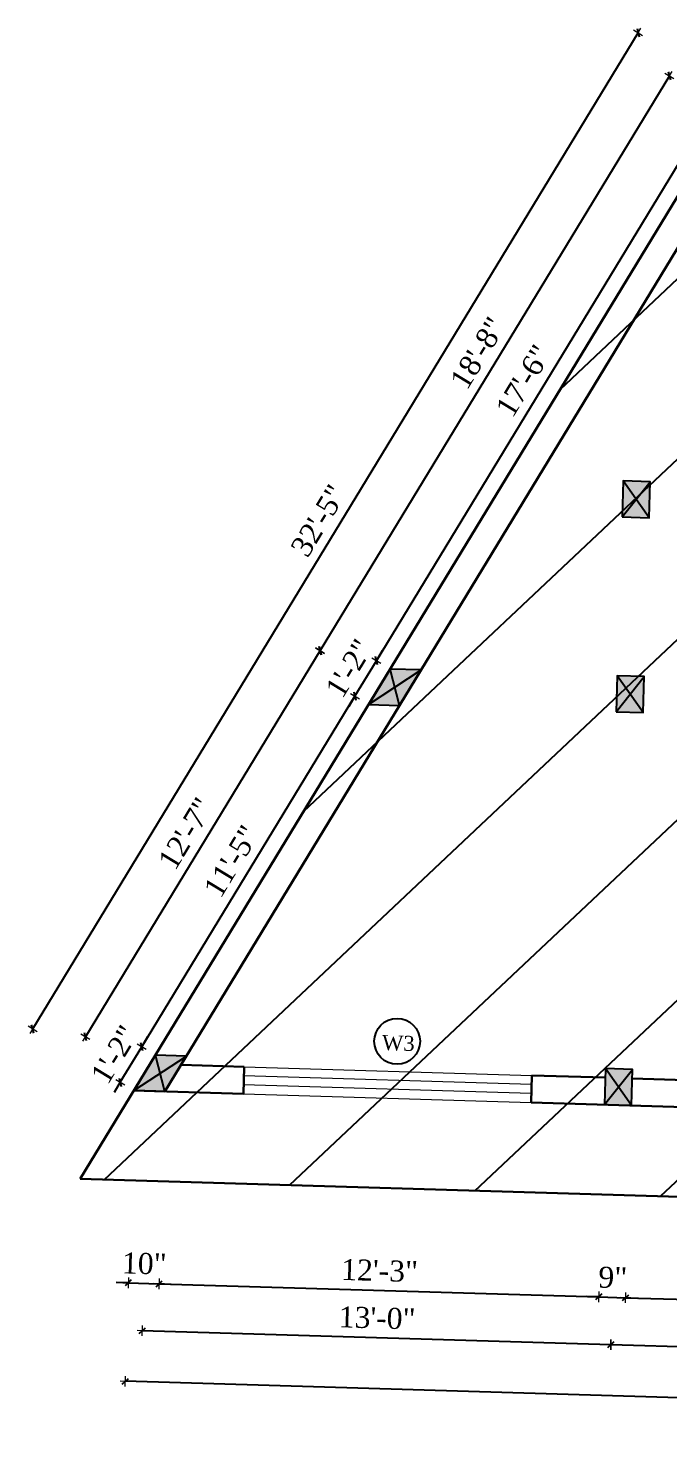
# Model space of a CAD drawing. Header units: inches. Extents: x 4069 to 291496, y -47643 to 12535.
# Drawn here: x 120835 to 121048.7, y -23395.3 to -22925.4 of the extents above; entities that cross this region are included whole.
import ezdxf

# ---------------------------------------------------------------- set-up
doc = ezdxf.new("R2010")
doc.units = ezdxf.units.IN
doc.header["$LTSCALE"] = 5
doc.header["$MEASUREMENT"] = 0
for name, color, linetype, lineweight in [('A-WALL', 7, 'Continuous', 9), ('Dimension', 7, 'Continuous', 18), ('Dw', 2, 'Continuous', 18)]:
    doc.layers.add(name, color=color, linetype=linetype, lineweight=lineweight)
doc.layers.add('dim line', color=7, linetype='Continuous', lineweight=15, true_color=0xfab2b2)
doc.layers.add('TEXT', color=6, linetype='Continuous')
doc.layers.add('WALL', color=7, linetype='Continuous')
doc.styles.add('ordinary', font='times.ttf')
doc.dimstyles.new('Copy of 96', dxfattribs={"dimtxt": 7, "dimasz": 4, "dimexe": 0.5, "dimexo": 0.5, "dimgap": 3, "dimtad": 1, "dimdec": 1, "dimzin": 11, "dimdsep": 46, "dimlunit": 4, "dimtxsty": 'ordinary', "dimblk": 'OBLIQUE', "dimcen": 0.09, "dimse1": 1, "dimse2": 1, "dimclrt": 6, "dimazin": 0, "dimtfac": 1, "dimtdec": 1, "dimtix": 1, "dimtmove": 2, "dimatfit": 3, "dimldrblk": 'leader', "dimfxl": 0.5, "dimfxlon": 1, "dimtolj": 1, "dimtzin": 0, "dimarcsym": 0})

# ---------------------------------------------------------------- blocks, each defined once
blk = doc.blocks.new('c2a')
at = {"color": 1, "ltscale": 5}
for p, q in [((18091.63, 4625.76), (18084.82, 4613.76)), ((18101.98, 4625.76), (18091.63, 4625.76)), ((18095.17, 4613.76), (18101.98, 4625.76)), ((18084.82, 4613.76), (18095.17, 4613.76))]:
    blk.add_line(p, q, dxfattribs=at)
blk = doc.blocks.new('oblique')
at = {"color": 0, "lineweight": -2}
blk.add_line((0.25, 0.25), (-0.25, -0.25), dxfattribs=at)
at = {"layer": 'dim line', "lineweight": 9}
for p, q in [((-0.4375, 0), (0.4375, 0)), ((0, 0.4375), (0, -0.4375))]:
    blk.add_line(p, q, dxfattribs=at)
blk = doc.blocks.new('*D3243')
at = {"layer": 'A-WALL', "color": 0, "lineweight": -2, "ltscale": 50, "transparency": 16777216}
blk.add_line((121179.29, -23368.75), (121029.36, -23364.27), dxfattribs=at)
at = {"layer": 'Defpoints', "color": 0, "ltscale": 50, "transparency": 16777216}
for p in [(121031.74, -23284.38), (121181.67, -23288.85), (121029.36, -23364.27)]:
    blk.add_point(p, dxfattribs=at)
at = {"layer": 'A-WALL', "color": 0, "lineweight": -2, "ltscale": 50, "transparency": 16777216, "xscale": 4, "yscale": 4, "zscale": 4}
for p, rotation in [((121029.36, -23364.27), 178.2899854281422), ((121179.29, -23368.75), 358.2899854281421)]:
    blk.add_blockref('oblique', p, dxfattribs=dict(at, rotation=rotation))
at = {"layer": 'A-WALL', "color": 6, "ltscale": 50, "transparency": 16777216, "insert": (121104.52, -23359.95), "char_height": 7, "attachment_point": 5, "rotation": 358.29, "style": 'ordinary'}
blk.add_mtext('\\A1;12\'-6"', dxfattribs=at)
blk = doc.blocks.new('_OBLIQUE')
at = {"color": 0, "linetype": 'ByBlock'}
blk.add_line((-0.5, -0.5), (0.5, 0.5), dxfattribs=at)
blk = doc.blocks.new('leader')
at = {"layer": 'Dimension'}
for p, q in [((0, -4.33), (0, 4.33)), ((-4.42, 0), (4.42, 0))]:
    blk.add_line(p, q, dxfattribs=at)
blk = doc.blocks.new('*D3244')
at = {"layer": 'A-WALL', "color": 0, "lineweight": -2, "ltscale": 50, "transparency": 16777216}
blk.add_line((121029.36, -23364.27), (120873.1, -23359.6), dxfattribs=at)
at = {"layer": 'Defpoints', "color": 0, "ltscale": 50, "transparency": 16777216}
for p in [(120875.49, -23279.71), (121031.74, -23284.38), (120873.1, -23359.6)]:
    blk.add_point(p, dxfattribs=at)
at = {"layer": 'A-WALL', "color": 0, "lineweight": -2, "ltscale": 50, "transparency": 16777216, "xscale": 4, "yscale": 4, "zscale": 4}
for p, rotation in [((120873.1, -23359.6), 178.2899854281422), ((121029.36, -23364.27), 358.2899854281421)]:
    blk.add_blockref('oblique', p, dxfattribs=dict(at, rotation=rotation))
at = {"layer": 'A-WALL', "color": 6, "ltscale": 50, "transparency": 16777216, "insert": (120951.42, -23355.38), "char_height": 7, "attachment_point": 5, "rotation": 358.29, "style": 'ordinary'}
blk.add_mtext('\\A1;13\'-0"', dxfattribs=at)
blk = doc.blocks.new('*D3245')
at = {"layer": 'A-WALL', "color": 0, "lineweight": -2, "ltscale": 50, "transparency": 16777216}
blk.add_line((121440.17, -23393.57), (120867.42, -23376.47), dxfattribs=at)
at = {"layer": 'Defpoints', "color": 0, "ltscale": 50, "transparency": 16777216}
for p in [(120870.31, -23279.56), (121443.06, -23296.66), (120867.42, -23376.47)]:
    blk.add_point(p, dxfattribs=at)
at = {"layer": 'A-WALL', "color": 0, "lineweight": -2, "ltscale": 50, "transparency": 16777216, "xscale": 4, "yscale": 4, "zscale": 4}
for p, rotation in [((120867.42, -23376.47), 178.2899854281422), ((121440.17, -23393.57), 358.2899854281421)]:
    blk.add_blockref('oblique', p, dxfattribs=dict(at, rotation=rotation))
at = {"layer": 'A-WALL', "color": 6, "ltscale": 50, "transparency": 16777216, "insert": (121153.99, -23378.45), "char_height": 7, "attachment_point": 5, "rotation": 358.29, "style": 'ordinary'}
blk.add_mtext('\\A1;47\'-9"', dxfattribs=at)
blk = doc.blocks.new('*D3246')
at = {"layer": 'A-WALL', "color": 0, "lineweight": -2, "ltscale": 50, "transparency": 16777216}
for p, q in [((120865.75, -23276.78), (120872.92, -23264.99)), ((120872.92, -23264.99), (120875, -23261.57)), ((120865.75, -23276.78), (120863.67, -23280.2))]:
    blk.add_line(p, q, dxfattribs=at)
at = {"layer": 'Defpoints', "color": 0, "ltscale": 50, "transparency": 16777216}
for p in [(120872.92, -23264.99), (120877.48, -23267.77), (120870.31, -23279.56)]:
    blk.add_point(p, dxfattribs=at)
at = {"layer": 'A-WALL', "color": 0, "lineweight": -2, "ltscale": 50, "transparency": 16777216, "xscale": 4, "yscale": 4, "zscale": 4}
for p, rotation in [((120872.92, -23264.99), 238.701470922421), ((120865.75, -23276.78), 58.70147092242097)]:
    blk.add_blockref('oblique', p, dxfattribs=dict(at, rotation=rotation))
at = {"layer": 'A-WALL', "color": 6, "ltscale": 50, "transparency": 16777216, "insert": (120863.78, -23267.51), "char_height": 7, "attachment_point": 5, "rotation": 58.7015, "style": 'ordinary'}
blk.add_mtext('\\A1;1\'-2"', dxfattribs=at)
blk = doc.blocks.new('*D3247')
at = {"layer": 'A-WALL', "color": 0, "lineweight": -2, "ltscale": 50, "transparency": 16777216}
blk.add_line((120872.92, -23264.99), (120944.01, -23148.06), dxfattribs=at)
at = {"layer": 'Defpoints', "color": 0, "ltscale": 50, "transparency": 16777216}
for p in [(120944.01, -23148.06), (120948.57, -23150.84), (120877.48, -23267.77)]:
    blk.add_point(p, dxfattribs=at)
at = {"layer": 'A-WALL', "color": 0, "lineweight": -2, "ltscale": 50, "transparency": 16777216, "xscale": 4, "yscale": 4, "zscale": 4}
for p, rotation in [((120944.01, -23148.06), 58.70147092269985), ((120872.92, -23264.99), 238.7014709226999)]:
    blk.add_blockref('oblique', p, dxfattribs=dict(at, rotation=rotation))
at = {"layer": 'A-WALL', "color": 6, "ltscale": 50, "transparency": 16777216, "insert": (120902.86, -23203.12), "char_height": 7, "attachment_point": 5, "rotation": 58.7015, "style": 'ordinary'}
blk.add_mtext('\\A1;11\'-5"', dxfattribs=at)
blk = doc.blocks.new('*D3248')
at = {"layer": 'A-WALL', "color": 0, "lineweight": -2, "ltscale": 50, "transparency": 16777216}
for p, q in [((120951.18, -23136.27), (120953.26, -23132.85)), ((120944.01, -23148.06), (120951.18, -23136.27)), ((120944.01, -23148.06), (120941.93, -23151.48))]:
    blk.add_line(p, q, dxfattribs=at)
at = {"layer": 'Defpoints', "color": 0, "ltscale": 50, "transparency": 16777216}
for p in [(120951.18, -23136.27), (120955.74, -23139.05), (120948.57, -23150.84)]:
    blk.add_point(p, dxfattribs=at)
at = {"layer": 'A-WALL', "color": 0, "lineweight": -2, "ltscale": 50, "transparency": 16777216, "xscale": 4, "yscale": 4, "zscale": 4}
for p, rotation in [((120951.18, -23136.27), 238.7014709226999), ((120944.01, -23148.06), 58.70147092269987)]:
    blk.add_blockref('oblique', p, dxfattribs=dict(at, rotation=rotation))
at = {"layer": 'A-WALL', "color": 6, "ltscale": 50, "transparency": 16777216, "insert": (120942.04, -23138.79), "char_height": 7, "attachment_point": 5, "rotation": 58.7015, "style": 'ordinary'}
blk.add_mtext('\\A1;1\'-2"', dxfattribs=at)
blk = doc.blocks.new('*D3249')
at = {"layer": 'A-WALL', "color": 0, "lineweight": -2, "ltscale": 50, "transparency": 16777216}
blk.add_line((120951.18, -23136.27), (121060.5, -22956.45), dxfattribs=at)
at = {"layer": 'Defpoints', "color": 0, "ltscale": 50, "transparency": 16777216}
for p in [(121060.5, -22956.45), (121065.07, -22959.23), (120955.74, -23139.05)]:
    blk.add_point(p, dxfattribs=at)
at = {"layer": 'A-WALL', "color": 0, "lineweight": -2, "ltscale": 50, "transparency": 16777216, "xscale": 4, "yscale": 4, "zscale": 4}
for p, rotation in [((121060.5, -22956.45), 58.70147092269985), ((120951.18, -23136.27), 238.7014709226999)]:
    blk.add_blockref('oblique', p, dxfattribs=dict(at, rotation=rotation))
at = {"layer": 'A-WALL', "color": 6, "ltscale": 50, "transparency": 16777216, "insert": (121000.23, -23042.95), "char_height": 7, "attachment_point": 5, "rotation": 58.7015, "style": 'ordinary'}
blk.add_mtext('\\A1;17\'-6"', dxfattribs=at)
blk = doc.blocks.new('*D3251')
at = {"layer": 'A-WALL', "color": 0, "lineweight": -2, "ltscale": 50, "transparency": 16777216}
blk.add_line((121048.87, -22941.3), (120932.38, -23132.91), dxfattribs=at)
at = {"layer": 'Defpoints', "color": 0, "ltscale": 50, "transparency": 16777216}
for p in [(121068.65, -22953.33), (120932.38, -23132.91), (120952.16, -23144.94)]:
    blk.add_point(p, dxfattribs=at)
at = {"layer": 'A-WALL', "color": 0, "lineweight": -2, "ltscale": 50, "transparency": 16777216, "xscale": 4, "yscale": 4, "zscale": 4}
for p, rotation in [((121048.87, -22941.3), 58.70147092240706), ((120932.38, -23132.91), 238.7014709224071)]:
    blk.add_blockref('oblique', p, dxfattribs=dict(at, rotation=rotation))
at = {"layer": 'A-WALL', "color": 6, "ltscale": 50, "transparency": 16777216, "insert": (120985.02, -23033.7), "char_height": 7, "attachment_point": 5, "rotation": 58.7015, "style": 'ordinary'}
blk.add_mtext('\\A1;18\'-8"', dxfattribs=at)
blk = doc.blocks.new('*D3252')
at = {"layer": 'A-WALL', "color": 0, "lineweight": -2, "ltscale": 50, "transparency": 16777216}
blk.add_line((120932.38, -23132.91), (120854.12, -23261.64), dxfattribs=at)
at = {"layer": 'Defpoints', "color": 0, "ltscale": 50, "transparency": 16777216}
for p in [(120952.16, -23144.94), (120854.12, -23261.64), (120873.9, -23273.66)]:
    blk.add_point(p, dxfattribs=at)
at = {"layer": 'A-WALL', "color": 0, "lineweight": -2, "ltscale": 50, "transparency": 16777216, "xscale": 4, "yscale": 4, "zscale": 4}
for p, rotation in [((120932.38, -23132.91), 58.70147092269987), ((120854.12, -23261.64), 238.7014709226999)]:
    blk.add_blockref('oblique', p, dxfattribs=dict(at, rotation=rotation))
at = {"layer": 'A-WALL', "color": 6, "ltscale": 50, "transparency": 16777216, "insert": (120887.63, -23193.86), "char_height": 7, "attachment_point": 5, "rotation": 58.7015, "style": 'ordinary'}
blk.add_mtext('\\A1;12\'-7"', dxfattribs=at)
blk = doc.blocks.new('*D3253')
at = {"layer": 'A-WALL', "color": 0, "lineweight": -2, "ltscale": 50, "transparency": 16777216}
blk.add_line((120836.54, -23259.02), (121038.46, -22926.9), dxfattribs=at)
at = {"layer": 'Defpoints', "color": 0, "ltscale": 50, "transparency": 16777216}
for p in [(121038.46, -22926.9), (121072.24, -22947.44), (120870.31, -23279.56)]:
    blk.add_point(p, dxfattribs=at)
at = {"layer": 'A-WALL', "color": 0, "lineweight": -2, "ltscale": 50, "transparency": 16777216, "xscale": 4, "yscale": 4, "zscale": 4}
for p, rotation in [((121038.46, -22926.9), 58.70147092240533), ((120836.54, -23259.02), 238.7014709224053)]:
    blk.add_blockref('oblique', p, dxfattribs=dict(at, rotation=rotation))
at = {"layer": 'A-WALL', "color": 6, "ltscale": 50, "transparency": 16777216, "insert": (120931.89, -23089.55), "char_height": 7, "attachment_point": 5, "rotation": 58.7015, "style": 'ordinary'}
blk.add_mtext('\\A1;32\'-5"', dxfattribs=at)
blk = doc.blocks.new('*D3265')
at = {"layer": 'A-WALL', "color": 0, "lineweight": -2, "ltscale": 50, "transparency": 16777216}
for p, q in [((120868.4, -23343.66), (120864.4, -23343.54)), ((120868.4, -23343.66), (120878.74, -23343.97)), ((120878.74, -23343.97), (120882.74, -23344.08))]:
    blk.add_line(p, q, dxfattribs=at)
at = {"layer": 'Defpoints', "color": 0, "ltscale": 50, "transparency": 16777216}
for p in [(120870.31, -23279.56), (120880.66, -23279.87), (120878.74, -23343.97)]:
    blk.add_point(p, dxfattribs=at)
at = {"layer": 'A-WALL', "color": 0, "lineweight": -2, "ltscale": 50, "transparency": 16777216, "xscale": 4, "yscale": 4, "zscale": 4}
for p, rotation in [((120868.4, -23343.66), 358.2899854281421), ((120878.74, -23343.97), 178.2899854281422)]:
    blk.add_blockref('oblique', p, dxfattribs=dict(at, rotation=rotation))
at = {"layer": 'A-WALL', "color": 6, "ltscale": 50, "transparency": 16777216, "insert": (120873.77, -23337.25), "char_height": 7, "attachment_point": 5, "rotation": 358.29, "style": 'ordinary'}
blk.add_mtext('\\A1;10"', dxfattribs=at)
blk = doc.blocks.new('*D3266')
at = {"layer": 'A-WALL', "color": 0, "lineweight": -2, "ltscale": 50, "transparency": 16777216}
blk.add_line((120878.74, -23343.97), (121025.33, -23348.34), dxfattribs=at)
at = {"layer": 'Defpoints', "color": 0, "ltscale": 50, "transparency": 16777216}
for p in [(120880.66, -23279.87), (121027.24, -23284.24), (121025.33, -23348.34)]:
    blk.add_point(p, dxfattribs=at)
at = {"layer": 'A-WALL', "color": 0, "lineweight": -2, "ltscale": 50, "transparency": 16777216, "xscale": 4, "yscale": 4, "zscale": 4}
for p, rotation in [((120878.74, -23343.97), 178.2899854281422), ((121025.33, -23348.34), 358.2899854281421)]:
    blk.add_blockref('oblique', p, dxfattribs=dict(at, rotation=rotation))
at = {"layer": 'A-WALL', "color": 6, "ltscale": 50, "transparency": 16777216, "insert": (120952.23, -23339.6), "char_height": 7, "attachment_point": 5, "rotation": 358.29, "style": 'ordinary'}
blk.add_mtext('\\A1;12\'-3"', dxfattribs=at)
blk = doc.blocks.new('*D3267')
at = {"layer": 'A-WALL', "color": 0, "lineweight": -2, "ltscale": 50, "transparency": 16777216}
for p, q in [((121025.33, -23348.34), (121021.33, -23348.22)), ((121025.33, -23348.34), (121034.33, -23348.61)), ((121034.33, -23348.61), (121038.32, -23348.73))]:
    blk.add_line(p, q, dxfattribs=at)
at = {"layer": 'Defpoints', "color": 0, "ltscale": 50, "transparency": 16777216}
for p in [(121027.24, -23284.24), (121036.24, -23284.51), (121034.33, -23348.61)]:
    blk.add_point(p, dxfattribs=at)
at = {"layer": 'A-WALL', "color": 0, "lineweight": -2, "ltscale": 50, "transparency": 16777216, "xscale": 4, "yscale": 4, "zscale": 4}
for p, rotation in [((121025.33, -23348.34), 358.2899854281421), ((121034.33, -23348.61), 178.2899854281422)]:
    blk.add_blockref('oblique', p, dxfattribs=dict(at, rotation=rotation))
at = {"layer": 'A-WALL', "color": 6, "ltscale": 50, "transparency": 16777216, "insert": (121030.02, -23341.91), "char_height": 7, "attachment_point": 5, "rotation": 358.29, "style": 'ordinary'}
blk.add_mtext('\\A1;9"', dxfattribs=at)
blk = doc.blocks.new('*D3268')
at = {"layer": 'A-WALL', "color": 0, "lineweight": -2, "ltscale": 50, "transparency": 16777216}
blk.add_line((121034.33, -23348.61), (121175.26, -23352.82), dxfattribs=at)
at = {"layer": 'Defpoints', "color": 0, "ltscale": 50, "transparency": 16777216}
for p in [(121036.24, -23284.51), (121177.18, -23288.72), (121175.26, -23352.82)]:
    blk.add_point(p, dxfattribs=at)
at = {"layer": 'A-WALL', "color": 0, "lineweight": -2, "ltscale": 50, "transparency": 16777216, "xscale": 4, "yscale": 4, "zscale": 4}
for p, rotation in [((121034.33, -23348.61), 178.2899854281422), ((121175.26, -23352.82), 358.2899854281421)]:
    blk.add_blockref('oblique', p, dxfattribs=dict(at, rotation=rotation))
at = {"layer": 'A-WALL', "color": 6, "ltscale": 50, "transparency": 16777216, "insert": (121104.99, -23344.15), "char_height": 7, "attachment_point": 5, "rotation": 358.29, "style": 'ordinary'}
blk.add_mtext('\\A1;11\'-9"', dxfattribs=at)

msp = doc.modelspace()

# ---------------------------------------------------------------- hatches: boundary and pattern name
at = {"layer": 'WALL', "linetype": 'ByBlock', "ltscale": 5, "true_color": 0xf8991e}
h = msp.add_hatch(dxfattribs=at)
h.set_pattern_fill('ANSI31', color=30, scale=350, angle=-1.7100146)
h.set_pattern_definition([(43.29, (113657.198, -20478.012), (-29.99899, 31.8453), [])])
h.paths.add_polyline_path([(120852.39138, -23309.0368), (121082.98856, -22929.74913), (121451.49302, -22940.75055), (121442.16303, -23326.64399)])
h = msp.add_hatch(color=30, dxfattribs=at)
h.dxf.hatch_style = 1
h.paths.add_polyline_path([(121037.76931, -23082.46776), (121033.09227, -23088.3308), (121042.08826, -23088.59937)])
h.paths.add_polyline_path([(121042.08826, -23088.59937), (121042.44635, -23076.60471), (121037.76931, -23082.46776)])
h.paths.add_polyline_path([(121037.76931, -23082.46776), (121042.44635, -23076.60471), (121033.45036, -23076.33614)])
h.paths.add_polyline_path([(121033.45036, -23076.33614), (121033.09227, -23088.3308), (121037.76931, -23082.46776)])
h = msp.add_hatch(color=30, dxfattribs=at)
h.dxf.hatch_style = 1
h.paths.add_polyline_path([(120957.33004, -23145.09526), (120958.91816, -23151.14535), (120966.08698, -23139.35402)])
h.paths.add_polyline_path([(120957.33004, -23145.09526), (120966.08698, -23139.35402), (120955.74193, -23139.04518)])
h.paths.add_polyline_path([(120955.74193, -23139.04518), (120948.57311, -23150.8365), (120957.33004, -23145.09526)])
h.paths.add_polyline_path([(120957.33004, -23145.09526), (120948.57311, -23150.8365), (120958.91816, -23151.14535)])
h = msp.add_hatch(color=30, dxfattribs=at)
h.dxf.hatch_style = 1
h.paths.add_polyline_path([(121035.82965, -23147.43881), (121031.1526, -23153.30185), (121040.1486, -23153.57042)])
h.paths.add_polyline_path([(121040.1486, -23153.57042), (121040.50669, -23141.57577), (121035.82965, -23147.43881)])
h.paths.add_polyline_path([(121035.82965, -23147.43881), (121040.50669, -23141.57577), (121031.5107, -23141.3072)])
h.paths.add_polyline_path([(121031.5107, -23141.3072), (121031.1526, -23153.30185), (121035.82965, -23147.43881)])
h = msp.add_hatch(color=30, dxfattribs=at)
h.dxf.hatch_style = 1
h.paths.add_polyline_path([(120879.07038, -23273.81725), (120880.65849, -23279.86733), (120887.82732, -23268.076)])
h.paths.add_polyline_path([(120879.07038, -23273.81725), (120887.82732, -23268.076), (120877.48227, -23267.76716)])
h.paths.add_polyline_path([(120877.48227, -23267.76716), (120870.31344, -23279.55849), (120879.07038, -23273.81725)])
h.paths.add_polyline_path([(120879.07038, -23273.81725), (120870.31344, -23279.55849), (120880.65849, -23279.86733)])
h = msp.add_hatch(color=30, dxfattribs=at)
h.dxf.hatch_style = 1
h.paths.add_polyline_path([(121031.92048, -23278.38047), (121027.24344, -23284.24351), (121036.23943, -23284.51208)])
h.paths.add_polyline_path([(121036.23943, -23284.51208), (121036.59752, -23272.51743), (121031.92048, -23278.38047)])
h.paths.add_polyline_path([(121031.92048, -23278.38047), (121036.59752, -23272.51743), (121027.60153, -23272.24886)])
h.paths.add_polyline_path([(121027.60153, -23272.24886), (121027.24344, -23284.24351), (121031.92048, -23278.38047)])

# ---------------------------------------------------------------- linework, layer by layer
at = {"color": 1, "ltscale": 5}
for p, q in [((121033.09227, -23088.3308), (121042.44635, -23076.60471)), ((121042.08826, -23088.59937), (121033.45036, -23076.33614)), ((120948.57311, -23150.8365), (120966.08698, -23139.35402)), ((120958.91816, -23151.14535), (120955.74193, -23139.04518)), ((121031.1526, -23153.30185), (121040.50669, -23141.57577)), ((121040.1486, -23153.57042), (121031.5107, -23141.3072)), ((120870.31344, -23279.55849), (120887.82732, -23268.076)), ((120880.65849, -23279.86733), (120877.48227, -23267.76716)), ((121027.24344, -23284.24351), (121036.59752, -23272.51743)), ((121036.23943, -23284.51208), (121027.60153, -23272.24886))]:
    msp.add_line(p, q, dxfattribs=at)
at = {"layer": 'A-WALL', "lineweight": 30}
for p, q in [((120852.39138, -23309.0368), (121082.98856, -22929.74913)), ((120880.65849, -23279.86733), (121082.58038, -22947.74496)), ((120886.03511, -23271.02384), (120907.06576, -23271.65169)), ((120906.79719, -23280.64768), (120907.06576, -23271.65169)), ((121002.75443, -23283.51241), (121003.023, -23274.51642)), ((121003.023, -23274.51642), (121027.51201, -23275.24752)), ((121036.508, -23275.51609), (121057.99851, -23276.15767)), ((120870.31344, -23279.55849), (120906.79719, -23280.64768)), ((121002.75443, -23283.51241), (121057.72994, -23285.15367)), ((120852.39138, -23309.0368), (121442.34747, -23326.6495))]:
    msp.add_line(p, q, dxfattribs=at)
at = {"layer": 'Dw', "color": 3}
for p, q in [((120907.06576, -23271.65169), (121003.023, -23274.51642)), ((121002.84396, -23280.51375), (120906.88671, -23277.64902)), ((121002.93348, -23277.51509), (120906.97623, -23274.65035)), ((120906.79719, -23280.64768), (121002.75443, -23283.51241))]:
    msp.add_line(p, q, dxfattribs=at)
at = {"layer": 'TEXT'}
msp.add_circle((120958.08939, -23263.14599), 7.64038, dxfattribs=at)
at = {"layer": 'WALL', "color": 2, "linetype": 'ByBlock', "ltscale": 5}
for points in [[(121033.09227, -23088.3308), (121042.08826, -23088.59937), (121042.44635, -23076.60471), (121033.45036, -23076.33614)], [(120948.57311, -23150.8365), (120958.91816, -23151.14535), (120966.08698, -23139.35402), (120955.74193, -23139.04518)], [(121031.1526, -23153.30185), (121040.1486, -23153.57042), (121040.50669, -23141.57577), (121031.5107, -23141.3072)], [(120870.31344, -23279.55849), (120880.65849, -23279.86733), (120887.82732, -23268.076), (120877.48227, -23267.76716)], [(121027.24344, -23284.24351), (121036.23943, -23284.51208), (121036.59752, -23272.51743), (121027.60153, -23272.24886)]]:
    msp.add_lwpolyline(points, close=True, dxfattribs=at)

# ---------------------------------------------------------------- block references
at = {"layer": 'WALL', "color": 2, "linetype": 'ByBlock', "ltscale": 5, "rotation": 358.2899854281387}
for p in [(102734.12882, -27222.87273), (102655.86915, -27351.59471)]:
    msp.add_blockref('c2a', p, dxfattribs=at)

# ---------------------------------------------------------------- texts
at = {"layer": 'TEXT', "style": 'ordinary'}
msp.add_text('W3', height=5, rotation=358.2903735, dxfattribs=at).set_placement((120952.9672, -23266.05856))

# ---------------------------------------------------------------- dimensions: what is measured, and where the dimension line sits
at = {"layer": 'A-WALL', "ltscale": 50}
for p1, p2, distance, picture, middle in [((120870.31344, -23279.55849), (121072.23533, -22947.43612), 39.52759, '*D3253', (120931.89334, -23089.55464)), ((121068.65092, -22953.33178), (120952.15752, -23144.94084), -23.15088, '*D3251', (120985.01662, -23033.7013)), ((120870.31344, -23279.55849), (120877.48227, -23267.76716), 5.34192, '*D3246', (120863.77926, -23267.51098))]:
    dim = msp.add_aligned_dim(p1=p1, p2=p2, distance=distance, dimstyle='Copy of 96', override={"dimdec": 0, "dimblk": 'oblique', "dimtdec": 0, "dimarcsym": 1}, dxfattribs=at)
    dim.commit()
    dim.dimension.update_dxf_attribs({"geometry": picture, "text_midpoint": middle})
for base, p1, p2, angle, picture, middle in [((121060.50198, -22956.45233), (120955.74193, -23139.04518), (121065.0665, -22959.22745), 238.7014709, '*D3249', (121000.22525, -23042.94776)), ((120951.17741, -23136.27006), (120948.57311, -23150.8365), (120955.74193, -23139.04518), 238.7014709, '*D3248', (120942.03893, -23138.789)), ((120854.11607, -23261.63601), (120952.15752, -23144.94084), (120873.89785, -23273.66282), 58.7014709, '*D3252', (120887.63146, -23193.86158)), ((120944.00858, -23148.06139), (120877.48227, -23267.76716), (120948.57311, -23150.8365), 238.7014709, '*D3247', (120902.85735, -23203.11853)), ((120878.74488, -23343.96562), (120870.31344, -23279.55849), (120880.65849, -23279.86733), 358.2899854, '*D3265', (120873.76813, -23337.25356)), ((120867.42028, -23376.46803), (121443.05826, -23296.65735), (120870.31344, -23279.55849), 358.2899854, '*D3245', (121153.98877, -23378.44973)), ((120873.10085, -23359.60483), (121031.74143, -23284.3778), (120875.48597, -23279.71291), 358.2899854, '*D3244', (120951.42436, -23355.37963)), ((121025.32983, -23348.3418), (120880.65849, -23279.86733), (121027.24344, -23284.24351), 358.2899854, '*D3266', (120952.23313, -23339.59607)), ((121034.32582, -23348.61037), (121027.24344, -23284.24351), (121036.23943, -23284.51208), 358.2899854, '*D3267', (121030.0239, -23341.90836)), ((121029.35632, -23364.26972), (121181.67463, -23288.85394), (121031.74143, -23284.3778), 358.2899854, '*D3243', (121104.51869, -23359.95015)), ((121175.26303, -23352.81795), (121036.23943, -23284.51208), (121177.17664, -23288.71966), 358.2899854, '*D3268', (121104.9905, -23344.14643))]:
    dim = msp.add_linear_dim(base=base, p1=p1, p2=p2, angle=angle, dimstyle='Copy of 96', override={"dimdec": 0, "dimblk": 'oblique', "dimtdec": 0, "dimarcsym": 1}, dxfattribs=at)
    dim.commit()
    dim.dimension.update_dxf_attribs({"geometry": picture, "text_midpoint": middle})

doc.saveas('drawing.dxf')
